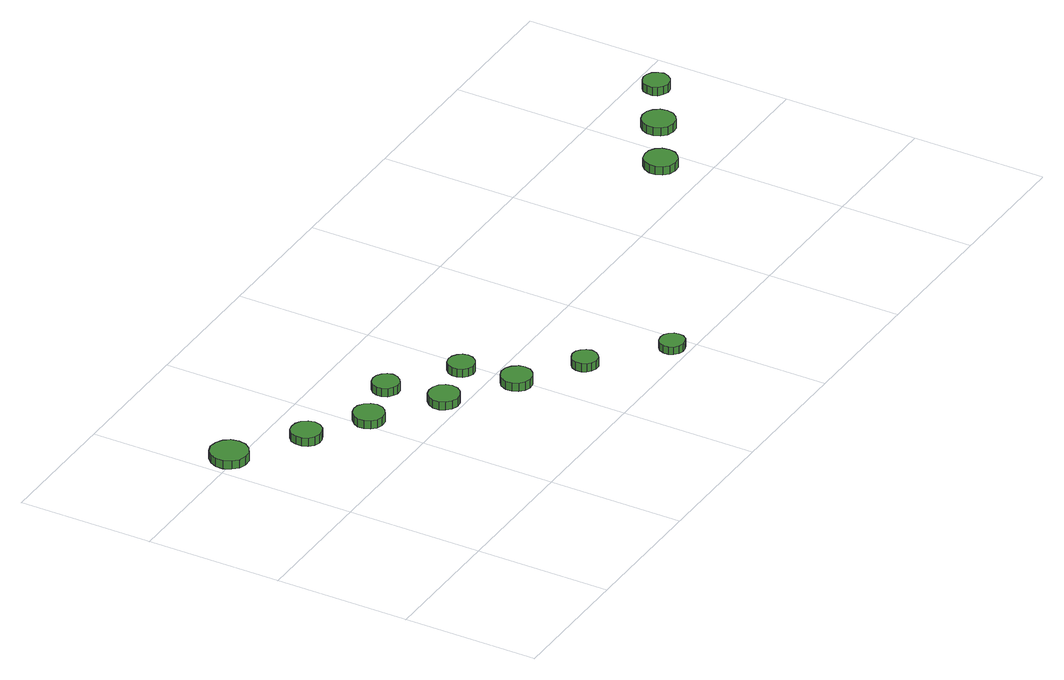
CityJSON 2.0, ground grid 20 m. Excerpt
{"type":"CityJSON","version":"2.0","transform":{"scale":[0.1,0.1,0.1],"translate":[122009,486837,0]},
"CityObjects":{
"tree1":{"type":"SolitaryVegetationObject","attributes":{"function":"something"},"geometry":[{"type":"MultiSurface","lod":"1","boundaries":[[[0,1,2,3,4,5,6,7,8,9,10,11,12,13,14]],[[15,16,17,18,19,20,21,22,23,24,25,26,27,28,29]],[[0,29,28,1]],[[1,28,27,2]],[[2,27,26,3]],[[3,26,25,4]],[[4,25,24,5]],[[5,24,23,6]],[[6,23,22,7]],[[7,22,21,8]],[[8,21,20,9]],[[9,20,19,10]],[[10,19,18,11]],[[11,18,17,12]],[[12,17,16,13]],[[13,16,15,14]],[[14,15,29,0]]]}]},
"tree2":{"type":"SolitaryVegetationObject","attributes":{"function":"something"},"geometry":[{"type":"MultiSurface","lod":"1","boundaries":[[[30,31,32,33,34,35,36,37,38,39,40,41,42,43,44]],[[45,46,47,48,49,50,51,52,53,54,55,56,57,58,59]],[[30,59,58,31]],[[31,58,57,32]],[[32,57,56,33]],[[33,56,55,34]],[[34,55,54,35]],[[35,54,53,36]],[[36,53,52,37]],[[37,52,51,38]],[[38,51,50,39]],[[39,50,49,40]],[[40,49,48,41]],[[41,48,47,42]],[[42,47,46,43]],[[43,46,45,44]],[[44,45,59,30]]]}]},
"tree3":{"type":"SolitaryVegetationObject","attributes":{"function":"something"},"geometry":[{"type":"MultiSurface","lod":"1","boundaries":[[[60,61,62,63,64,65,66,67,68,69,70,71,72,73,74]],[[75,76,77,78,79,80,81,82,83,84,85,86,87,88,89]],[[60,89,88,61]],[[61,88,87,62]],[[62,87,86,63]],[[63,86,85,64]],[[64,85,84,65]],[[65,84,83,66]],[[66,83,82,67]],[[67,82,81,68]],[[68,81,80,69]],[[69,80,79,70]],[[70,79,78,71]],[[71,78,77,72]],[[72,77,76,73]],[[73,76,75,74]],[[74,75,89,60]]]}]},
"tree4":{"type":"SolitaryVegetationObject","attributes":{"function":"something"},"geometry":[{"type":"MultiSurface","lod":"1","boundaries":[[[90,91,92,93,94,95,96,97,98,99,100,101,102,103,104]],[[105,106,107,108,109,110,111,112,113,114,115,116,117,118,119]],[[90,119,118,91]],[[91,118,117,92]],[[92,117,116,93]],[[93,116,115,94]],[[94,115,114,95]],[[95,114,113,96]],[[96,113,112,97]],[[97,112,111,98]],[[98,111,110,99]],[[99,110,109,100]],[[100,109,108,101]],[[101,108,107,102]],[[102,107,106,103]],[[103,106,105,104]],[[104,105,119,90]]]}]},
"tree5":{"type":"SolitaryVegetationObject","attributes":{"function":"something"},"geometry":[{"type":"MultiSurface","lod":"1","boundaries":[[[120,121,122,123,124,125,126,127,128,129,130,131,132,133,134]],[[135,136,137,138,139,140,141,142,143,144,145,146,147,148,149]],[[120,149,148,121]],[[121,148,147,122]],[[122,147,146,123]],[[123,146,145,124]],[[124,145,144,125]],[[125,144,143,126]],[[126,143,142,127]],[[127,142,141,128]],[[128,141,140,129]],[[129,140,139,130]],[[130,139,138,131]],[[131,138,137,132]],[[132,137,136,133]],[[133,136,135,134]],[[134,135,149,120]]]}]},
"tree6":{"type":"SolitaryVegetationObject","attributes":{"function":"something"},"geometry":[{"type":"MultiSurface","lod":"1","boundaries":[[[150,151,152,153,154,155,156,157,158,159,160,161,162,163,164]],[[165,166,167,168,169,170,171,172,173,174,175,176,177,178,179]],[[150,179,178,151]],[[151,178,177,152]],[[152,177,176,153]],[[153,176,175,154]],[[154,175,174,155]],[[155,174,173,156]],[[156,173,172,157]],[[157,172,171,158]],[[158,171,170,159]],[[159,170,169,160]],[[160,169,168,161]],[[161,168,167,162]],[[162,167,166,163]],[[163,166,165,164]],[[164,165,179,150]]]}]},
"tree7":{"type":"SolitaryVegetationObject","attributes":{"function":"something"},"geometry":[{"type":"MultiSurface","lod":"1","boundaries":[[[180,181,182,183,184,185,186,187,188,189,190,191,192,193,194]],[[195,196,197,198,199,200,201,202,203,204,205,206,207,208,209]],[[180,209,208,181]],[[181,208,207,182]],[[182,207,206,183]],[[183,206,205,184]],[[184,205,204,185]],[[185,204,203,186]],[[186,203,202,187]],[[187,202,201,188]],[[188,201,200,189]],[[189,200,199,190]],[[190,199,198,191]],[[191,198,197,192]],[[192,197,196,193]],[[193,196,195,194]],[[194,195,209,180]]]}]},
"tree8":{"type":"SolitaryVegetationObject","attributes":{"function":"something"},"geometry":[{"type":"MultiSurface","lod":"1","boundaries":[[[210,211,212,213,214,215,216,217,218,219,220,221,222,223,224]],[[225,226,227,228,229,230,231,232,233,234,235,236,237,238,239]],[[210,239,238,211]],[[211,238,237,212]],[[212,237,236,213]],[[213,236,235,214]],[[214,235,234,215]],[[215,234,233,216]],[[216,233,232,217]],[[217,232,231,218]],[[218,231,230,219]],[[219,230,229,220]],[[220,229,228,221]],[[221,228,227,222]],[[222,227,226,223]],[[223,226,225,224]],[[224,225,239,210]]]}]},
"tree9":{"type":"SolitaryVegetationObject","attributes":{"function":"something"},"geometry":[{"type":"MultiSurface","lod":"1","boundaries":[[[240,241,242,243,244,245,246,247,248,249,250,251,252,253,254]],[[255,256,257,258,259,260,261,262,263,264,265,266,267,268,269]],[[240,269,268,241]],[[241,268,267,242]],[[242,267,266,243]],[[243,266,265,244]],[[244,265,264,245]],[[245,264,263,246]],[[246,263,262,247]],[[247,262,261,248]],[[248,261,260,249]],[[249,260,259,250]],[[250,259,258,251]],[[251,258,257,252]],[[252,257,256,253]],[[253,256,255,254]],[[254,255,269,240]]]}]},
"tree10":{"type":"SolitaryVegetationObject","attributes":{"function":"something"},"geometry":[{"type":"MultiSurface","lod":"1","boundaries":[[[270,271,272,273,274,275,276,277,278,279,280,281,282,283,284]],[[285,286,287,288,289,290,291,292,293,294,295,296,297,298,299]],[[270,299,298,271]],[[271,298,297,272]],[[272,297,296,273]],[[273,296,295,274]],[[274,295,294,275]],[[275,294,293,276]],[[276,293,292,277]],[[277,292,291,278]],[[278,291,290,279]],[[279,290,289,280]],[[280,289,288,281]],[[281,288,287,282]],[[282,287,286,283]],[[283,286,285,284]],[[284,285,299,270]]]}]},
"tree11":{"type":"SolitaryVegetationObject","attributes":{"function":"something"},"geometry":[{"type":"MultiSurface","lod":"1","boundaries":[[[300,301,302,303,304,305,306,307,308,309,310,311,312,313,314]],[[315,316,317,318,319,320,321,322,323,324,325,326,327,328,329]],[[300,329,328,301]],[[301,328,327,302]],[[302,327,326,303]],[[303,326,325,304]],[[304,325,324,305]],[[305,324,323,306]],[[306,323,322,307]],[[307,322,321,308]],[[308,321,320,309]],[[309,320,319,310]],[[310,319,318,311]],[[311,318,317,312]],[[312,317,316,313]],[[313,316,315,314]],[[314,315,329,300]]]}]},
"tree12":{"type":"SolitaryVegetationObject","attributes":{"function":"something"},"geometry":[{"type":"MultiSurface","lod":"1","boundaries":[[[330,331,332,333,334,335,336,337,338,339,340,341,342,343,344]],[[345,346,347,348,349,350,351,352,353,354,355,356,357,358,359]],[[330,359,358,331]],[[331,358,357,332]],[[332,357,356,333]],[[333,356,355,334]],[[334,355,354,335]],[[335,354,353,336]],[[336,353,352,337]],[[337,352,351,338]],[[338,351,350,339]],[[339,350,349,340]],[[340,349,348,341]],[[341,348,347,342]],[[342,347,346,343]],[[343,346,345,344]],[[344,345,359,330]]]}]}
},
"vertices":[
[63,409,22],[61,421,22],[54,430,22],[44,435,22],[33,437,22],[22,433,22],[14,425,22],[9,415,22],[9,404,22],[14,393,22],[22,385,22],[33,382,22],[44,383,22],[54,389,22],[61,398,22],[61,398,9],[54,389,9],[44,383,9],[33,382,9],[22,385,9],[14,393,9],[9,404,9],[9,415,9],[14,425,9],[22,433,9],[33,437,9],[44,435,9],[54,430,9],[61,421,9],[63,409,9],
[156,344,22],[154,353,22],[148,361,22],[140,365,22],[131,366,22],[122,364,22],[115,357,22],[112,349,22],[112,339,22],[115,331,22],[122,325,22],[131,322,22],[140,323,22],[148,327,22],[154,335,22],[154,335,9],[148,327,9],[140,323,9],[131,322,9],[122,325,9],[115,331,9],[112,339,9],[112,349,9],[115,357,9],[122,364,9],[131,366,9],[140,365,9],[148,361,9],[154,353,9],[156,344,9],
[235,291,23],[233,300,23],[227,308,23],[219,313,23],[210,314,23],[201,311,23],[194,304,23],[190,296,23],[190,287,23],[194,278,23],[201,272,23],[210,269,23],[219,270,23],[227,275,23],[233,282,23],[233,282,10],[227,275,10],[219,270,10],[210,269,10],[201,272,10],[194,278,10],[190,287,10],[190,296,10],[194,304,10],[201,311,10],[210,314,10],[219,313,10],[227,308,10],[233,300,10],[235,291,10],
[327,226,23],[325,235,23],[319,243,23],[311,247,23],[302,248,23],[293,246,23],[286,239,23],[282,231,23],[282,221,23],[286,213,23],[293,207,23],[302,204,23],[311,205,23],[319,209,23],[325,217,23],[325,217,10],[319,209,10],[311,205,10],[302,204,10],[293,207,10],[286,213,10],[282,221,10],[282,231,10],[286,239,10],[293,246,10],[302,248,10],[311,247,10],[319,243,10],[325,235,10],[327,226,10],
[313,311,22],[311,319,22],[306,325,22],[299,329,22],[291,330,22],[284,328,22],[277,322,22],[274,315,22],[274,307,22],[277,299,22],[284,294,22],[291,291,22],[299,292,22],[306,296,22],[311,303,22],[311,303,9],[306,296,9],[299,292,9],[291,291,9],[284,294,9],[277,299,9],[274,307,9],[274,315,9],[277,322,9],[284,328,9],[291,330,9],[299,329,9],[306,325,9],[311,319,9],[313,311,9],
[418,164,22],[416,173,22],[410,181,22],[402,186,22],[393,187,22],[384,184,22],[377,178,22],[373,169,22],[373,160,22],[377,151,22],[384,145,22],[393,142,22],[402,143,22],[410,148,22],[416,155,22],[416,155,9],[410,148,9],[402,143,9],[393,142,9],[384,145,9],[377,151,9],[373,160,9],[373,169,9],[377,178,9],[384,184,9],[393,187,9],[402,186,9],[410,181,9],[416,173,9],[418,164,9],
[406,246,22],[404,254,22],[399,260,22],[392,264,22],[384,265,22],[376,263,22],[370,257,22],[367,250,22],[367,242,22],[370,234,22],[376,229,22],[384,226,22],[392,227,22],[399,231,22],[404,238,22],[404,238,9],[399,231,9],[392,227,9],[384,226,9],[376,229,9],[370,234,9],[367,242,9],[367,250,9],[370,257,9],[376,263,9],[384,265,9],[392,264,9],[399,260,9],[404,254,9],[406,246,9],
[499,106,22],[497,114,22],[492,120,22],[486,124,22],[478,125,22],[471,122,22],[465,117,22],[462,110,22],[462,102,22],[465,95,22],[471,90,22],[478,87,22],[486,88,22],[492,92,22],[497,98,22],[497,98,9],[492,92,9],[486,88,9],[478,87,9],[471,90,9],[465,95,9],[462,102,9],[462,110,9],[465,117,9],[471,122,9],[478,125,9],[486,124,9],[492,120,9],[497,114,9],[499,106,9],
[592,23,23],[591,30,23],[586,36,23],[580,40,23],[572,41,23],[565,39,23],[559,34,23],[556,27,23],[556,19,23],[559,12,23],[565,7,23],[572,5,23],[580,6,23],[586,9,23],[591,16,23],[591,16,11],[586,9,11],[580,6,11],[572,5,11],[565,7,11],[559,12,11],[556,19,11],[556,27,11],[559,34,11],[565,39,11],[572,41,11],[580,40,11],[586,36,11],[591,30,11],[592,23,11],
[991,264,23],[989,274,23],[983,282,23],[975,287,23],[965,288,23],[955,285,23],[948,278,23],[944,269,23],[944,259,23],[948,250,23],[955,243,23],[965,240,23],[975,241,23],[983,246,23],[989,254,23],[989,254,10],[983,246,10],[975,241,10],[965,240,10],[955,243,10],[948,250,10],[944,259,10],[944,269,10],[948,278,10],[955,285,10],[965,288,10],[975,287,10],[983,282,10],[989,274,10],[991,264,10],
[1077,316,22],[1075,326,22],[1069,334,22],[1061,339,22],[1051,340,22],[1041,337,22],[1034,330,22],[1030,321,22],[1030,311,22],[1034,302,22],[1041,295,22],[1051,292,22],[1061,293,22],[1069,298,22],[1075,306,22],[1075,306,9],[1069,298,9],[1061,293,9],[1051,292,9],[1041,295,9],[1034,302,9],[1030,311,9],[1030,321,9],[1034,330,9],[1041,337,9],[1051,340,9],[1061,339,9],[1069,334,9],[1075,326,9],[1077,316,9],
[1158,367,21],[1156,375,21],[1151,382,21],[1144,386,21],[1136,387,21],[1128,384,21],[1122,379,21],[1119,372,21],[1119,363,21],[1122,356,21],[1128,351,21],[1136,348,21],[1144,349,21],[1151,353,21],[1156,360,21],[1156,360,8],[1151,353,8],[1144,349,8],[1136,348,8],[1128,351,8],[1122,356,8],[1119,363,8],[1119,372,8],[1122,379,8],[1128,384,8],[1136,387,8],[1144,386,8],[1151,382,8],[1156,375,8],[1158,367,8]
]}
